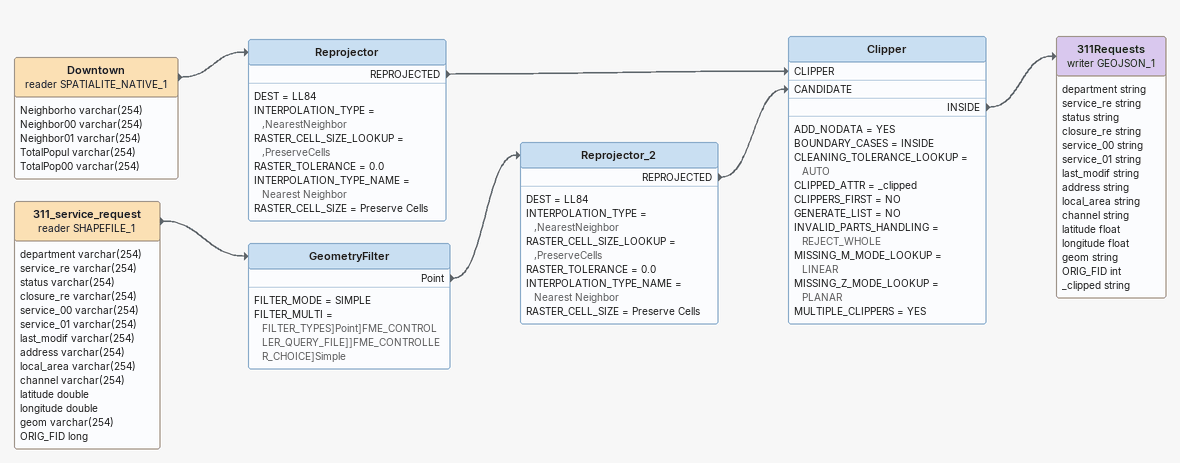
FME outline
Downtown (reader SPATIALITE_NATIVE_1)
    attributes: Neighborho varchar(254), Neighbor00 varchar(254), Neighbor01 varchar(254), TotalPopul varchar(254), TotalPop00 varchar(254)
    -> Reprojector
Reprojector
    DEST = LL84
    INTERPOLATION_TYPE = ,NearestNeighbor
    RASTER_CELL_SIZE_LOOKUP = ,PreserveCells
    RASTER_TOLERANCE = 0.0
    INTERPOLATION_TYPE_NAME = Nearest Neighbor
    RASTER_CELL_SIZE = Preserve Cells
    REPROJECTED -> Clipper [CLIPPER]
311_service_request (reader SHAPEFILE_1)
    attributes: department varchar(254), service_re varchar(254), status varchar(254), closure_re varchar(254), service_00 varchar(254), service_01 varchar(254), last_modif varchar(254), address varchar(254), local_area varchar(254), channel varchar(254), latitude double, longitude double, geom varchar(254), ORIG_FID long
    -> GeometryFilter
GeometryFilter
    FILTER_MODE = SIMPLE
    FILTER_MULTI = FILTER_TYPES]Point]FME_CONTROLLER_QUERY_FILE]]FME_CONTROLLER_CHOICE]Simple
    Point -> Reprojector_2
Reprojector_2
    DEST = LL84
    INTERPOLATION_TYPE = ,NearestNeighbor
    RASTER_CELL_SIZE_LOOKUP = ,PreserveCells
    RASTER_TOLERANCE = 0.0
    INTERPOLATION_TYPE_NAME = Nearest Neighbor
    RASTER_CELL_SIZE = Preserve Cells
    REPROJECTED -> Clipper [CANDIDATE]
Clipper
    ADD_NODATA = YES
    BOUNDARY_CASES = INSIDE
    CLEANING_TOLERANCE_LOOKUP = AUTO
    CLIPPED_ATTR = _clipped
    CLIPPERS_FIRST = NO
    GENERATE_LIST = NO
    INVALID_PARTS_HANDLING = REJECT_WHOLE
    MISSING_M_MODE_LOOKUP = LINEAR
    MISSING_Z_MODE_LOOKUP = PLANAR
    MULTIPLE_CLIPPERS = YES
    INSIDE -> 311Requests (writer GEOJSON_1)
311Requests (writer GEOJSON_1)
    attributes: department string, service_re string, status string, closure_re string, service_00 string, service_01 string, last_modif string, address string, local_area string, channel string, latitude float, longitude float, geom string, ORIG_FID int, _clipped string
